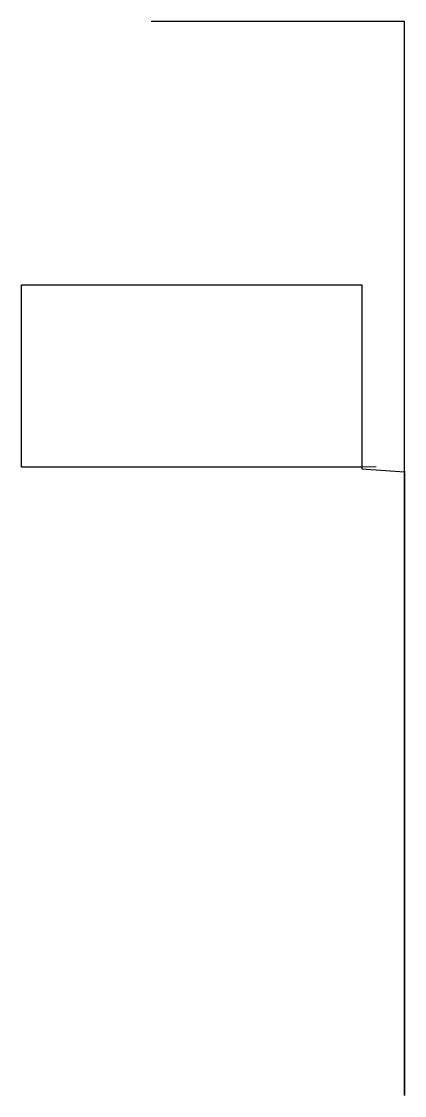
# Model space of a CAD drawing. Header units: metres. Extents: x 8 to 692, y 0 to 1921.
import ezdxf

# ---------------------------------------------------------------- set-up
doc = ezdxf.new("R2010")
doc.units = ezdxf.units.M

msp = doc.modelspace()

# ---------------------------------------------------------------- linework, layer by layer
at = {"layer": 'TOOL_0'}
for p, q in [((240.472, 1921.313), (239.472, 1921.313)), ((691.902, 1921.313), (240.472, 1921.313)), ((691.902, 1116.656), (691.902, 1921.313)), ((8.015, 1124.233), (8.015, 1450.233)), ((8.015, 1450.233), (616.015, 1450.233)), ((616.015, 1450.233), (616.015, 1124.233)), ((616.015, 1124.233), (8.015, 1124.233)), ((616.015, 1124.233), (615.739, 1121.026)), ((615.739, 1121.026), (691.902, 1115.656)), ((641.566, 1124.41), (616.015, 1124.233)), ((691.902, 1115.656), (691.902, 1116.656)), ((691.902, 1116.656), (691.902, 0)), ((691.902, 1115.656), (691.902, 1116.656)), ((691.902, 0), (691.902, 1115.656))]:
    msp.add_line(p, q, dxfattribs=at)

doc.saveas('drawing.dxf')
